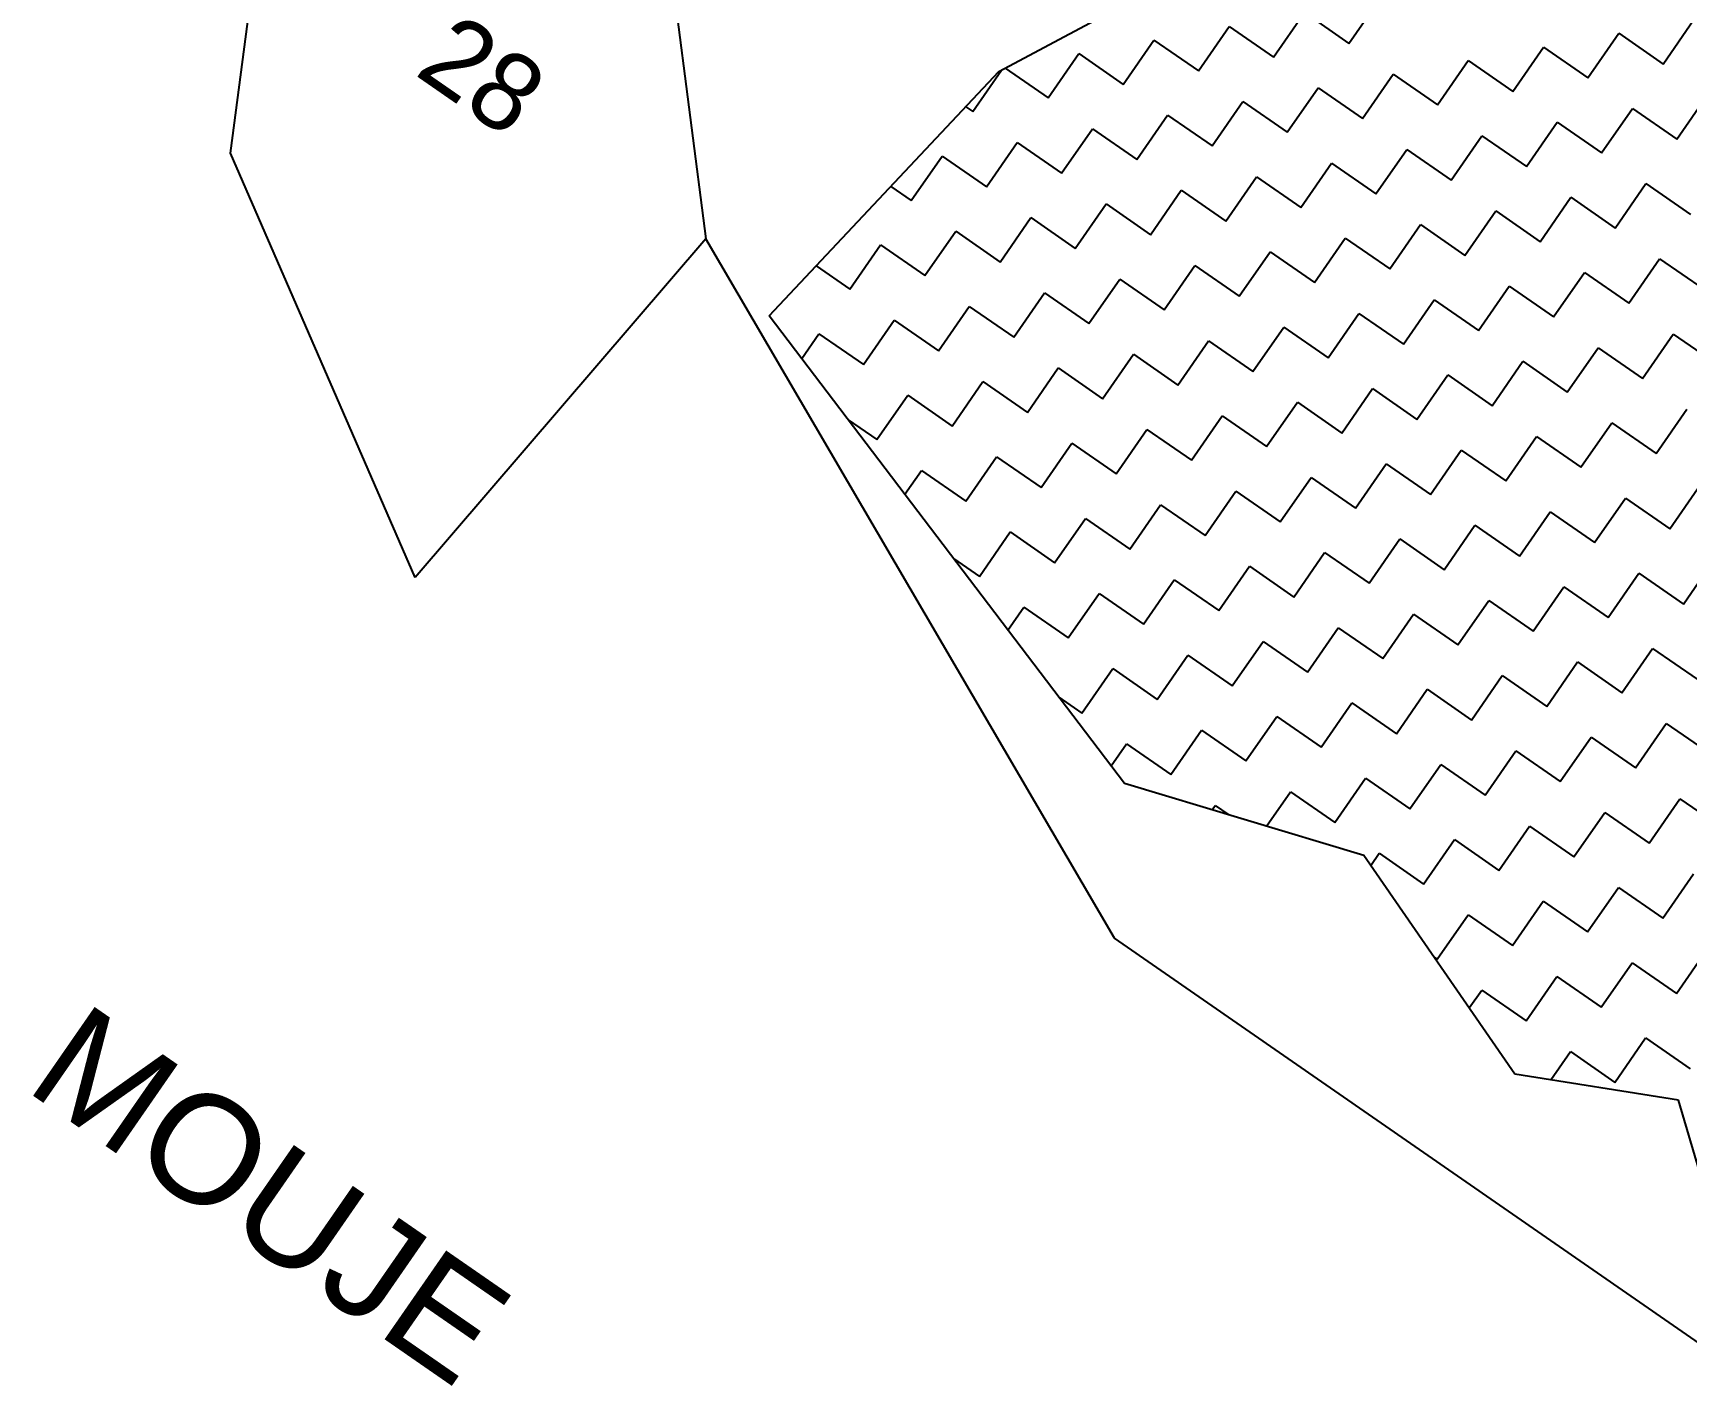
# Model space of a CAD drawing. Header units: metres. Extents: x 282167 to 284586, y 2020907 to 2023042.
# Drawn here: x 282167.2 to 282358.8, y 2022499.2 to 2022656 of the extents above; entities that cross this region are included whole.
import ezdxf
from ezdxf.enums import TextEntityAlignment as Align

# ---------------------------------------------------------------- set-up
doc = ezdxf.new("R2010")
doc.units = ezdxf.units.M
doc.header["$MEASUREMENT"] = 0
for name, color, linetype in [('POLY_HATCH', 12, 'Continuous'), ('POLY_PARCEL', 6, 'Continuous'), ('TEXT_MAPOUT', 7, 'Continuous'), ('TEXT_PARCEL', 7, 'Continuous'), ('V_BOUND_LINE', 7, 'Continuous')]:
    doc.layers.add(name, color=color, linetype=linetype)
doc.styles.get("Standard").update_dxf_attribs({"font": 'arial.ttf'})
doc.styles.add('TEXT_MAP', font='', dxfattribs={"height": 2.5})
doc.styles.get('TEXT_MAP').set_extended_font_data('Kruti Dev 050')

msp = doc.modelspace()

# ---------------------------------------------------------------- linework, layer by layer
at = {"layer": 'POLY_HATCH'}
for p, q in [((282279.12, 2022651.55), (282306.39, 2022666.15)), ((282252.5, 2022623.25), (282279.12, 2022651.55)), ((282293.66, 2022569.03), (282252.5, 2022623.25)), ((282321.41, 2022560.71), (282293.66, 2022569.03)), ((282338.91, 2022535.34), (282321.41, 2022560.71)), ((282357.87, 2022532.33), (282338.91, 2022535.34)), ((282363.91, 2022511.79), (282357.87, 2022532.33))]:
    msp.add_line(p, q, dxfattribs=at)
at = {"layer": 'POLY_HATCH', "linetype": 'Continuous'}
for p, q in [((282319.65, 2022654.81), (282323.22, 2022659.96)), ((282310.94, 2022653.23), (282314.51, 2022658.38)), ((282314.51, 2022658.38), (282319.65, 2022654.81)), ((282356.09, 2022652.42), (282359.65, 2022657.57)), ((282293.51, 2022650.07), (282297.08, 2022655.21)), ((282297.08, 2022655.21), (282302.23, 2022651.65)), ((282302.23, 2022651.65), (282305.79, 2022656.79)), ((282305.79, 2022656.79), (282310.94, 2022653.23)), ((282347.37, 2022650.84), (282350.94, 2022655.99)), ((282350.94, 2022655.99), (282356.09, 2022652.42)), ((282284.8, 2022648.49), (282288.37, 2022653.63)), ((282288.37, 2022653.63), (282293.51, 2022650.07)), ((282338.66, 2022649.26), (282342.23, 2022654.4)), ((282342.23, 2022654.4), (282347.37, 2022650.84)), ((282276.09, 2022646.91), (282279.41, 2022651.7)), ((282279.83, 2022651.93), (282284.8, 2022648.49)), ((282321.23, 2022646.1), (282324.8, 2022651.24)), ((282324.8, 2022651.24), (282329.95, 2022647.68)), ((282329.95, 2022647.68), (282333.51, 2022652.82)), ((282333.51, 2022652.82), (282338.66, 2022649.26)), ((282312.52, 2022644.52), (282316.09, 2022649.66)), ((282316.09, 2022649.66), (282321.23, 2022646.1)), ((282275.28, 2022647.47), (282276.09, 2022646.91)), ((282303.81, 2022642.93), (282307.37, 2022648.08)), ((282307.37, 2022648.08), (282312.52, 2022644.52)), ((282357.67, 2022643.71), (282361.23, 2022648.85)), ((282295.09, 2022641.35), (282298.66, 2022646.5)), ((282298.66, 2022646.5), (282303.81, 2022642.93)), ((282340.24, 2022640.54), (282343.81, 2022645.69)), ((282343.81, 2022645.69), (282348.95, 2022642.12)), ((282348.95, 2022642.12), (282352.52, 2022647.27)), ((282352.52, 2022647.27), (282357.67, 2022643.71)), ((282286.38, 2022639.77), (282289.95, 2022644.92)), ((282289.95, 2022644.92), (282295.09, 2022641.35)), ((282331.53, 2022638.96), (282335.09, 2022644.11)), ((282335.09, 2022644.11), (282340.24, 2022640.54)), ((282268.95, 2022636.61), (282272.52, 2022641.76)), ((282272.52, 2022641.76), (282277.67, 2022638.19)), ((282277.67, 2022638.19), (282281.23, 2022643.34)), ((282281.23, 2022643.34), (282286.38, 2022639.77)), ((282322.81, 2022637.38), (282326.38, 2022642.53)), ((282326.38, 2022642.53), (282331.53, 2022638.96)), ((282314.1, 2022635.8), (282317.67, 2022640.95)), ((282317.67, 2022640.95), (282322.81, 2022637.38)), ((282266.6, 2022638.24), (282268.95, 2022636.61)), ((282296.67, 2022632.64), (282300.24, 2022637.79)), ((282300.24, 2022637.79), (282305.39, 2022634.22)), ((282305.39, 2022634.22), (282308.95, 2022639.37)), ((282308.95, 2022639.37), (282314.1, 2022635.8)), ((282350.54, 2022633.41), (282354.1, 2022638.56)), ((282354.1, 2022638.56), (282359.25, 2022634.99)), ((282287.96, 2022631.06), (282291.53, 2022636.21)), ((282291.53, 2022636.21), (282296.67, 2022632.64)), ((282341.82, 2022631.83), (282345.39, 2022636.98)), ((282345.39, 2022636.98), (282350.54, 2022633.41)), ((282279.25, 2022629.48), (282282.81, 2022634.63)), ((282282.81, 2022634.63), (282287.96, 2022631.06)), ((282333.11, 2022630.25), (282336.68, 2022635.4)), ((282336.68, 2022635.4), (282341.82, 2022631.83)), ((282270.53, 2022627.9), (282274.1, 2022633.05)), ((282274.1, 2022633.05), (282279.25, 2022629.48)), ((282315.68, 2022627.09), (282319.25, 2022632.24)), ((282319.25, 2022632.24), (282324.4, 2022628.67)), ((282324.4, 2022628.67), (282327.96, 2022633.82)), ((282327.96, 2022633.82), (282333.11, 2022630.25)), ((282261.82, 2022626.32), (282265.39, 2022631.46)), ((282265.39, 2022631.46), (282270.53, 2022627.9)), ((282306.97, 2022625.51), (282310.54, 2022630.65)), ((282310.54, 2022630.65), (282315.68, 2022627.09)), ((282257.92, 2022629.02), (282261.82, 2022626.32)), ((282298.26, 2022623.93), (282301.82, 2022629.07)), ((282301.82, 2022629.07), (282306.97, 2022625.51)), ((282343.4, 2022623.12), (282346.97, 2022628.26)), ((282346.97, 2022628.26), (282352.12, 2022624.7)), ((282352.12, 2022624.7), (282355.68, 2022629.85)), ((282355.68, 2022629.85), (282360.83, 2022626.28)), ((282289.54, 2022622.35), (282293.11, 2022627.49)), ((282293.11, 2022627.49), (282298.26, 2022623.93)), ((282334.69, 2022621.54), (282338.26, 2022626.68)), ((282338.26, 2022626.68), (282343.4, 2022623.12)), ((282272.12, 2022619.18), (282275.68, 2022624.33)), ((282275.68, 2022624.33), (282280.83, 2022620.77)), ((282280.83, 2022620.77), (282284.39, 2022625.91)), ((282284.39, 2022625.91), (282289.54, 2022622.35)), ((282325.98, 2022619.96), (282329.54, 2022625.1)), ((282329.54, 2022625.1), (282334.69, 2022621.54)), ((282263.4, 2022617.6), (282266.97, 2022622.75)), ((282266.97, 2022622.75), (282272.12, 2022619.18)), ((282317.26, 2022618.38), (282320.83, 2022623.52)), ((282320.83, 2022623.52), (282325.98, 2022619.96)), ((282256.26, 2022618.3), (282258.25, 2022621.17)), ((282258.25, 2022621.17), (282263.4, 2022617.6)), ((282308.55, 2022616.79), (282312.12, 2022621.94)), ((282312.12, 2022621.94), (282317.26, 2022618.38)), ((282353.7, 2022615.98), (282357.26, 2022621.13)), ((282357.26, 2022621.13), (282362.41, 2022617.57)), ((282291.12, 2022613.63), (282294.69, 2022618.78)), ((282294.69, 2022618.78), (282299.84, 2022615.21)), ((282299.84, 2022615.21), (282303.4, 2022620.36)), ((282303.4, 2022620.36), (282308.55, 2022616.79)), ((282344.98, 2022614.4), (282348.55, 2022619.55)), ((282348.55, 2022619.55), (282353.7, 2022615.98)), ((282282.41, 2022612.05), (282285.98, 2022617.2)), ((282285.98, 2022617.2), (282291.12, 2022613.63)), ((282336.27, 2022612.82), (282339.84, 2022617.97)), ((282339.84, 2022617.97), (282344.98, 2022614.4)), ((282273.7, 2022610.47), (282277.26, 2022615.62)), ((282277.26, 2022615.62), (282282.41, 2022612.05)), ((282318.84, 2022609.66), (282322.41, 2022614.81)), ((282322.41, 2022614.81), (282327.56, 2022611.24)), ((282327.56, 2022611.24), (282331.12, 2022616.39)), ((282331.12, 2022616.39), (282336.27, 2022612.82)), ((282264.98, 2022608.89), (282268.55, 2022614.04)), ((282268.55, 2022614.04), (282273.7, 2022610.47)), ((282310.13, 2022608.08), (282313.7, 2022613.23)), ((282313.7, 2022613.23), (282318.84, 2022609.66)), ((282261.65, 2022611.2), (282264.98, 2022608.89)), ((282301.42, 2022606.5), (282304.98, 2022611.65)), ((282304.98, 2022611.65), (282310.13, 2022608.08)), ((282355.28, 2022607.27), (282358.84, 2022612.42)), ((282292.7, 2022604.92), (282296.27, 2022610.07)), ((282296.27, 2022610.07), (282301.42, 2022606.5)), ((282337.85, 2022604.11), (282341.42, 2022609.26)), ((282341.42, 2022609.26), (282346.56, 2022605.69)), ((282346.56, 2022605.69), (282350.13, 2022610.84)), ((282350.13, 2022610.84), (282355.28, 2022607.27)), ((282283.99, 2022603.34), (282287.56, 2022608.49)), ((282287.56, 2022608.49), (282292.7, 2022604.92)), ((282329.14, 2022602.53), (282332.7, 2022607.68)), ((282332.7, 2022607.68), (282337.85, 2022604.11)), ((282268.21, 2022602.56), (282270.13, 2022605.32)), ((282270.13, 2022605.32), (282275.28, 2022601.76)), ((282275.28, 2022601.76), (282278.84, 2022606.91)), ((282278.84, 2022606.91), (282283.99, 2022603.34)), ((282320.42, 2022600.95), (282323.99, 2022606.1)), ((282323.99, 2022606.1), (282329.14, 2022602.53)), ((282311.71, 2022599.37), (282315.28, 2022604.51)), ((282315.28, 2022604.51), (282320.42, 2022600.95)), ((282356.86, 2022598.56), (282360.42, 2022603.71)), ((282294.28, 2022596.21), (282297.85, 2022601.35)), ((282297.85, 2022601.35), (282303, 2022597.79)), ((282303, 2022597.79), (282306.56, 2022602.93)), ((282306.56, 2022602.93), (282311.71, 2022599.37)), ((282348.15, 2022596.98), (282351.71, 2022602.12)), ((282351.71, 2022602.12), (282356.86, 2022598.56)), ((282285.57, 2022594.63), (282289.14, 2022599.77)), ((282289.14, 2022599.77), (282294.28, 2022596.21)), ((282339.43, 2022595.4), (282343, 2022600.54)), ((282343, 2022600.54), (282348.15, 2022596.98)), ((282276.86, 2022593.04), (282280.42, 2022598.19)), ((282280.42, 2022598.19), (282285.57, 2022594.63)), ((282330.72, 2022593.82), (282334.28, 2022598.96)), ((282334.28, 2022598.96), (282339.43, 2022595.4)), ((282313.29, 2022590.65), (282316.86, 2022595.8)), ((282316.86, 2022595.8), (282322.01, 2022592.24)), ((282322.01, 2022592.24), (282325.57, 2022597.38)), ((282325.57, 2022597.38), (282330.72, 2022593.82)), ((282273.85, 2022595.13), (282276.86, 2022593.04)), ((282304.58, 2022589.07), (282308.14, 2022594.22)), ((282308.14, 2022594.22), (282313.29, 2022590.65)), ((282358.44, 2022589.84), (282362.01, 2022594.99)), ((282295.87, 2022587.49), (282299.43, 2022592.64)), ((282299.43, 2022592.64), (282304.58, 2022589.07)), ((282341.01, 2022586.68), (282344.58, 2022591.83)), ((282344.58, 2022591.83), (282349.73, 2022588.26)), ((282349.73, 2022588.26), (282353.29, 2022593.41)), ((282353.29, 2022593.41), (282358.44, 2022589.84)), ((282287.15, 2022585.91), (282290.72, 2022591.06)), ((282290.72, 2022591.06), (282295.87, 2022587.49)), ((282332.3, 2022585.1), (282335.87, 2022590.25)), ((282335.87, 2022590.25), (282341.01, 2022586.68)), ((282280.16, 2022586.82), (282282, 2022589.48)), ((282282, 2022589.48), (282287.15, 2022585.91)), ((282323.59, 2022583.52), (282327.15, 2022588.67)), ((282327.15, 2022588.67), (282332.3, 2022585.1)), ((282314.87, 2022581.94), (282318.44, 2022587.09)), ((282318.44, 2022587.09), (282323.59, 2022583.52)), ((282306.16, 2022580.36), (282309.73, 2022585.51)), ((282309.73, 2022585.51), (282314.87, 2022581.94)), ((282351.31, 2022579.55), (282354.87, 2022584.7)), ((282354.87, 2022584.7), (282360.02, 2022581.13)), ((282288.73, 2022577.2), (282292.3, 2022582.35)), ((282292.3, 2022582.35), (282297.45, 2022578.78)), ((282297.45, 2022578.78), (282301.01, 2022583.93)), ((282301.01, 2022583.93), (282306.16, 2022580.36)), ((282342.59, 2022577.97), (282346.16, 2022583.12)), ((282346.16, 2022583.12), (282351.31, 2022579.55)), ((282333.88, 2022576.39), (282337.45, 2022581.54)), ((282337.45, 2022581.54), (282342.59, 2022577.97)), ((282286.05, 2022579.06), (282288.73, 2022577.2)), ((282316.45, 2022573.23), (282320.02, 2022578.37)), ((282320.02, 2022578.37), (282325.17, 2022574.81)), ((282325.17, 2022574.81), (282328.73, 2022579.96)), ((282328.73, 2022579.96), (282333.88, 2022576.39)), ((282307.74, 2022571.65), (282311.31, 2022576.79)), ((282311.31, 2022576.79), (282316.45, 2022573.23)), ((282299.03, 2022570.07), (282302.59, 2022575.21)), ((282302.59, 2022575.21), (282307.74, 2022571.65)), ((282352.89, 2022570.84), (282356.45, 2022575.98)), ((282356.45, 2022575.98), (282361.6, 2022572.42)), ((282292.11, 2022571.07), (282293.88, 2022573.63)), ((282293.88, 2022573.63), (282299.03, 2022570.07)), ((282335.46, 2022567.68), (282339.03, 2022572.82)), ((282339.03, 2022572.82), (282344.17, 2022569.26)), ((282344.17, 2022569.26), (282347.74, 2022574.4)), ((282347.74, 2022574.4), (282352.89, 2022570.84)), ((282326.75, 2022566.09), (282330.31, 2022571.24)), ((282330.31, 2022571.24), (282335.46, 2022567.68)), ((282318.03, 2022564.51), (282321.6, 2022569.66)), ((282321.6, 2022569.66), (282326.75, 2022566.09)), ((282310.12, 2022564.09), (282312.89, 2022568.08)), ((282312.89, 2022568.08), (282318.03, 2022564.51)), ((282354.47, 2022562.12), (282358.03, 2022567.27)), ((282358.03, 2022567.27), (282363.18, 2022563.7)), ((282303.82, 2022565.98), (282304.17, 2022566.5)), ((282304.17, 2022566.5), (282305.76, 2022565.4)), ((282345.75, 2022560.54), (282349.32, 2022565.69)), ((282349.32, 2022565.69), (282354.47, 2022562.12)), ((282337.04, 2022558.96), (282340.61, 2022564.11)), ((282340.61, 2022564.11), (282345.75, 2022560.54)), ((282328.33, 2022557.38), (282331.89, 2022562.53)), ((282331.89, 2022562.53), (282337.04, 2022558.96)), ((282322.21, 2022559.55), (282323.18, 2022560.95)), ((282323.18, 2022560.95), (282328.33, 2022557.38)), ((282356.05, 2022553.41), (282359.62, 2022558.56)), ((282338.62, 2022550.25), (282342.19, 2022555.4)), ((282342.19, 2022555.4), (282347.34, 2022551.83)), ((282347.34, 2022551.83), (282350.9, 2022556.98)), ((282350.9, 2022556.98), (282356.05, 2022553.41)), ((282329.91, 2022548.67), (282333.48, 2022553.82)), ((282333.48, 2022553.82), (282338.62, 2022550.25)), ((282357.63, 2022544.7), (282361.2, 2022549.84)), ((282329.54, 2022548.92), (282329.91, 2022548.67)), ((282348.92, 2022543.12), (282352.48, 2022548.26)), ((282352.48, 2022548.26), (282357.63, 2022544.7)), ((282340.2, 2022541.54), (282343.77, 2022546.68)), ((282343.77, 2022546.68), (282348.92, 2022543.12)), ((282333.61, 2022543.02), (282335.06, 2022545.1)), ((282335.06, 2022545.1), (282340.2, 2022541.54)), ((282350.5, 2022534.4), (282354.06, 2022539.55)), ((282354.06, 2022539.55), (282359.21, 2022535.98)), ((282343.07, 2022534.68), (282345.35, 2022537.97)), ((282345.35, 2022537.97), (282350.5, 2022534.4))]:
    msp.add_line(p, q, dxfattribs=at)
at = {"layer": 'POLY_PARCEL'}
msp.add_line((282236.07, 2022702.49), (282245.16, 2022632.15), dxfattribs=at)
at = {"layer": 'V_BOUND_LINE'}
for p, q in [((282190.05, 2022642.1), (282194.06, 2022672.35)), ((282211.46, 2022592.93), (282190.05, 2022642.1)), ((282245.16, 2022632.15), (282211.46, 2022592.93)), ((282292.5, 2022551.12), (282245.16, 2022632.15)), ((282362.71, 2022502.46), (282292.5, 2022551.12))]:
    msp.add_line(p, q, dxfattribs=at)

# ---------------------------------------------------------------- texts
at = {"layer": 'TEXT_MAPOUT'}
msp.add_text('MOUJE', height=12.524, rotation=325.2826, dxfattribs=at).set_placement((282166, 2022533.66))
at = {"layer": 'TEXT_PARCEL', "style": 'TEXT_MAP'}
msp.add_text('28', height=9.017, rotation=325.2826, dxfattribs=at).set_placement((282219.3, 2022651.19), align=Align.MIDDLE)

doc.saveas('drawing.dxf')
